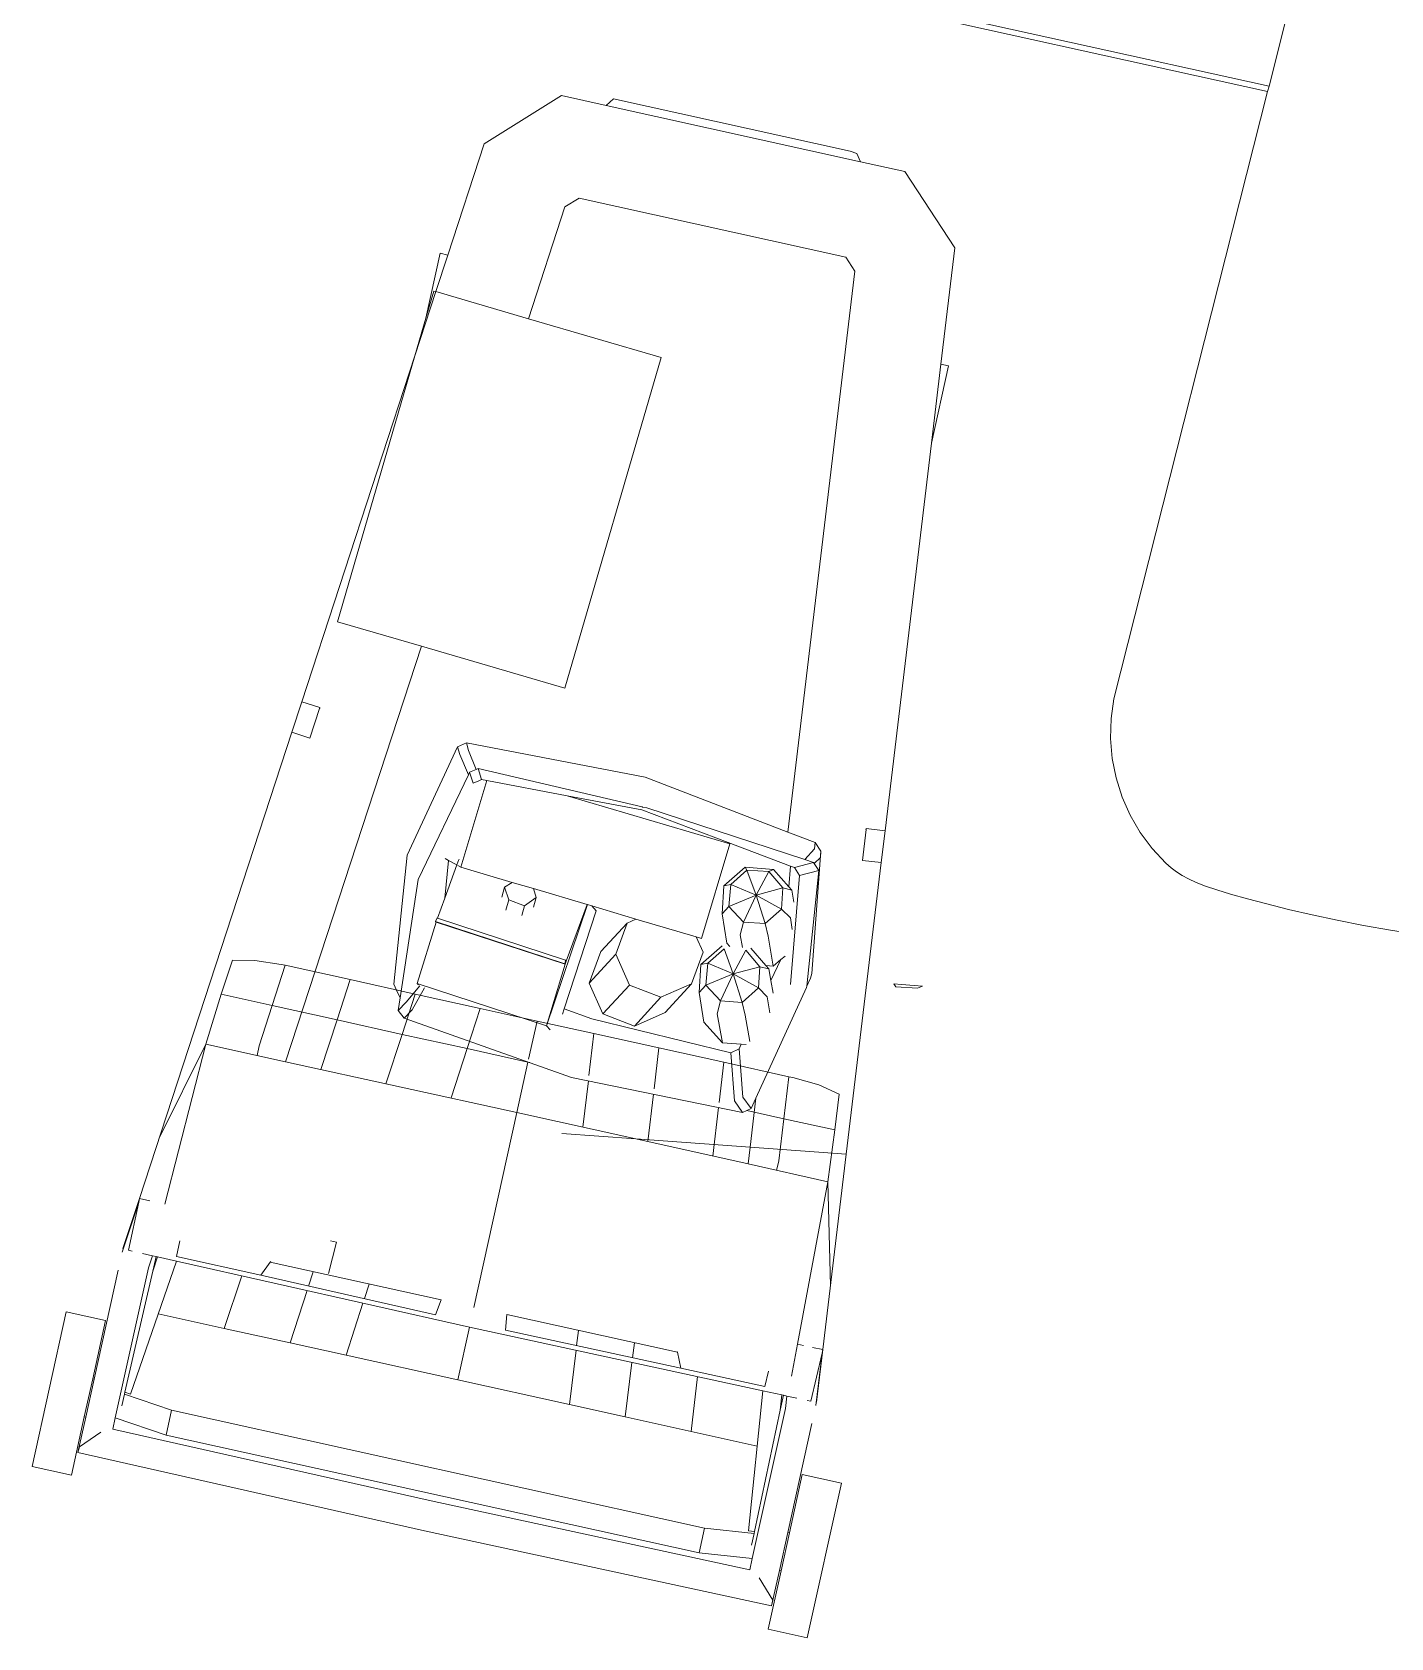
# Model space of a CAD drawing. Header units: metres. Extents: x 750 to 3116, y -341 to 1465.
# Drawn here: x 1561.808 to 1562.678, y 768.775 to 769.802 of the extents above; entities that cross this region are included whole.
import ezdxf

# ---------------------------------------------------------------- set-up
doc = ezdxf.new("R2010")
doc.units = ezdxf.units.M
doc.layers.add('Furniture', color=44, linetype='Continuous', lineweight=5)

# ---------------------------------------------------------------- blocks, each defined once
blk = doc.blocks.new('Shop counter')
at = {"layer": 'Furniture'}
for p, q in [((11493452.1493, 4446047.9923), (11493452.1365, 4446047.97)), ((11493452.2371, 4446047.9417), (11493452.1493, 4446047.9923)), ((11493452.0346, 4446047.7651), (11493452.149, 4446047.9616)), ((11493452.1365, 4446047.97), (11493452.1696, 4446047.951)), ((11493452.149, 4446047.9616), (11493452.1523, 4446047.9597)), ((11493452.149, 4446047.9616), (11493452.1691, 4446047.9501)), ((11493452.1523, 4446047.9597), (11493452.157, 4446047.9437)), ((11493452.1696, 4446047.951), (11493452.1691, 4446047.9501)), ((11493452.1696, 4446047.951), (11493452.1912, 4446047.9385)), ((11493452.1907, 4446047.9377), (11493452.1691, 4446047.9501)), ((11493452.2371, 4446047.9417), (11493452.2243, 4446047.9194)), ((11493452.0516, 4446047.7553), (11493452.1566, 4446047.9358)), ((11493452.163, 4446047.9321), (11493452.1428, 4446047.9044)), ((11493452.1566, 4446047.9358), (11493452.163, 4446047.9321)), ((11493452.163, 4446047.9321), (11493452.2482, 4446047.883)), ((11493452.1912, 4446047.9385), (11493452.1907, 4446047.9377)), ((11493452.2526, 4446047.902), (11493452.1907, 4446047.9377)), ((11493452.2243, 4446047.9194), (11493452.1912, 4446047.9385)), ((11493452.1757, 4446047.922), (11493452.1568, 4446047.8963)), ((11493452.1757, 4446047.922), (11493452.1691, 4446047.9259)), ((11493452.1744, 4446047.9183), (11493452.1767, 4446047.9214)), ((11493452.1767, 4446047.9214), (11493452.1757, 4446047.922)), ((11493452.2453, 4446047.8812), (11493452.1767, 4446047.9214)), ((11493452.2469, 4446047.8647), (11493452.1744, 4446047.9183)), ((11493451.9683, 4446047.6017), (11493452.1428, 4446047.9044)), ((11493452.1568, 4446047.8963), (11493452.1428, 4446047.9044)), ((11493451.9824, 4446047.5935), (11493452.1568, 4446047.8963)), ((11493452.2627, 4446047.8918), (11493452.2615, 4446047.8898)), ((11493452.2627, 4446047.896), (11493452.2902, 4446047.8764)), ((11493452.2627, 4446047.8918), (11493452.2902, 4446047.8764)), ((11493452.2923, 4446047.8752), (11493452.2648, 4446047.8949)), ((11493452.2183, 4446047.8859), (11493452.1967, 4446047.8484)), ((11493452.2531, 4446047.8754), (11493452.2453, 4446047.8812)), ((11493452.2537, 4446047.8763), (11493452.2453, 4446047.8812)), ((11493452.2482, 4446047.883), (11493452.2548, 4446047.8783)), ((11493452.2581, 4446047.8839), (11493452.2548, 4446047.8783)), ((11493452.2531, 4446047.8754), (11493452.2469, 4446047.8647)), ((11493452.2537, 4446047.8763), (11493452.2531, 4446047.8754)), ((11493452.2548, 4446047.8783), (11493452.2537, 4446047.8763)), ((11493452.2839, 4446047.8608), (11493452.2662, 4446047.8718)), ((11493452.2923, 4446047.8752), (11493452.2889, 4446047.8694)), ((11493452.2902, 4446047.8764), (11493452.2923, 4446047.8752)), ((11493452.3947, 4446047.8019), (11493452.2923, 4446047.8752)), ((11493452.2469, 4446047.8647), (11493452.1503, 4446047.6984)), ((11493452.2498, 4446047.8637), (11493452.2221, 4446047.816)), ((11493452.2586, 4446047.8587), (11493452.2498, 4446047.8637)), ((11493452.2859, 4446047.8643), (11493452.2839, 4446047.8608)), ((11493452.3737, 4446047.805), (11493452.2839, 4446047.8608)), ((11493452.1967, 4446047.8484), (11493452.1751, 4446047.8109)), ((11493452.2254, 4446047.8276), (11493452.1967, 4446047.8484)), ((11493452.3737, 4446047.805), (11493452.3257, 4446047.8513)), ((11493452.6702, 4446047.8272), (11493452.6712, 4446047.8145)), ((11493452.1751, 4446047.8109), (11493452.1568, 4446047.7792)), ((11493452.2221, 4446047.816), (11493452.1644, 4446047.7167)), ((11493452.2282, 4446047.8076), (11493452.1723, 4446047.7106)), ((11493452.2038, 4446047.7905), (11493452.1751, 4446047.8109)), ((11493452.2221, 4446047.816), (11493452.2282, 4446047.8076)), ((11493452.2282, 4446047.8076), (11493452.2285, 4446047.8071)), ((11493452.6712, 4446047.8145), (11493452.6737, 4446047.8019)), ((11493452.3737, 4446047.805), (11493452.3477, 4446047.7597)), ((11493452.3947, 4446047.8019), (11493452.3565, 4446047.7534)), ((11493452.4012, 4446047.786), (11493452.3737, 4446047.805)), ((11493452.5476, 4446047.6925), (11493452.3947, 4446047.8019)), ((11493452.6737, 4446047.8019), (11493452.6775, 4446047.7898)), ((11493452.2141, 4446047.7832), (11493452.2062, 4446047.7888)), ((11493452.6775, 4446047.7898), (11493452.6826, 4446047.7781)), ((11493452.1568, 4446047.7792), (11493452.1203, 4446047.7157)), ((11493452.1568, 4446047.7792), (11493452.1854, 4446047.7588)), ((11493452.3845, 4446047.7571), (11493452.4012, 4446047.786)), ((11493452.4199, 4446047.7726), (11493452.4012, 4446047.786)), ((11493452.6826, 4446047.7781), (11493452.689, 4446047.767)), ((11493452.3624, 4446047.7729), (11493452.3569, 4446047.7759)), ((11493452.3624, 4446047.7729), (11493452.3845, 4446047.7571)), ((11493452.4199, 4446047.7726), (11493452.4155, 4446047.759)), ((11493452.689, 4446047.767), (11493452.6965, 4446047.7567)), ((11493452.0346, 4446047.7651), (11493451.9219, 4446047.5675)), ((11493452.1878, 4446047.7571), (11493452.1958, 4446047.7514)), ((11493452.3477, 4446047.7597), (11493452.311, 4446047.6958)), ((11493452.3477, 4446047.7597), (11493452.3565, 4446047.7534)), ((11493452.3724, 4446047.7361), (11493452.3845, 4446047.7571)), ((11493452.3845, 4446047.7571), (11493452.4065, 4446047.7413)), ((11493452.4155, 4446047.759), (11493452.4079, 4446047.7436)), ((11493452.4952, 4446047.753), (11493452.5039, 4446047.7639)), ((11493452.4987, 4446047.7547), (11493452.5037, 4446047.7611)), ((11493452.5037, 4446047.7611), (11493452.507, 4446047.7653)), ((11493452.5039, 4446047.7639), (11493452.507, 4446047.7653)), ((11493452.6965, 4446047.7567), (11493452.7052, 4446047.7473)), ((11493452.0516, 4446047.7553), (11493451.9481, 4446047.5739)), ((11493452.3565, 4446047.7534), (11493452.311, 4446047.6958)), ((11493452.3565, 4446047.7534), (11493452.3821, 4446047.735)), ((11493452.4957, 4446047.7509), (11493452.4952, 4446047.753)), ((11493452.4957, 4446047.7509), (11493452.4987, 4446047.7547)), ((11493452.7052, 4446047.7473), (11493452.7149, 4446047.739)), ((11493452.3361, 4446047.7396), (11493452.3615, 4446047.7214)), ((11493452.3696, 4446047.7349), (11493452.3753, 4446047.7372)), ((11493452.3753, 4446047.7372), (11493452.3771, 4446047.7284)), ((11493452.3821, 4446047.735), (11493452.3753, 4446047.7372)), ((11493452.4065, 4446047.7413), (11493452.3853, 4446047.7044)), ((11493452.4079, 4446047.7436), (11493452.4065, 4446047.7413)), ((11493452.7149, 4446047.739), (11493452.7254, 4446047.7317)), ((11493452.3124, 4446047.6389), (11493452.3696, 4446047.7349)), ((11493452.3696, 4446047.7349), (11493452.3717, 4446047.7261)), ((11493452.3717, 4446047.7261), (11493452.3928, 4446047.7035)), ((11493452.3771, 4446047.7284), (11493452.3981, 4446047.7058)), ((11493452.4564, 4446047.7111), (11493452.3821, 4446047.735)), ((11493452.7254, 4446047.7317), (11493453.0788, 4446047.5423)), ((11493452.0837, 4446047.6523), (11493452.1203, 4446047.7157)), ((11493452.1203, 4446047.7157), (11493452.1503, 4446047.6984)), ((11493452.1203, 4446047.7157), (11493452.1503, 4446047.6984)), ((11493452.1723, 4446047.7106), (11493452.1644, 4446047.7167)), ((11493452.3642, 4446047.7195), (11493452.3853, 4446047.7044)), ((11493452.1724, 4446047.7106), (11493452.1723, 4446047.7106)), ((11493452.3853, 4446047.7044), (11493452.364, 4446047.6675)), ((11493452.3928, 4446047.7035), (11493452.3981, 4446047.7058)), ((11493452.4013, 4446047.7048), (11493452.3938, 4446047.6954)), ((11493452.3981, 4446047.7058), (11493452.4013, 4446047.7048)), ((11493452.4032, 4446047.7072), (11493452.4013, 4446047.7048)), ((11493452.4062, 4446047.7077), (11493452.4168, 4446047.6941)), ((11493452.4284, 4446047.7047), (11493452.435, 4446047.6966)), ((11493452.4571, 4446047.7106), (11493452.4564, 4446047.7111)), ((11493452.4623, 4446047.709), (11493452.4571, 4446047.7106)), ((11493452.5169, 4446047.6665), (11493452.4571, 4446047.7106)), ((11493452.4652, 4446047.7075), (11493452.4623, 4446047.709)), ((11493452.527, 4446047.6591), (11493452.4652, 4446047.7075)), ((11493452.0549, 4446047.5314), (11493452.1503, 4446047.6984)), ((11493452.2722, 4446047.6282), (11493452.311, 4446047.6958)), ((11493452.2816, 4446047.6586), (11493452.311, 4446047.6958)), ((11493452.3149, 4446047.7026), (11493452.3397, 4446047.6849)), ((11493452.3488, 4446047.6233), (11493452.3928, 4446047.7035)), ((11493452.4053, 4446047.6802), (11493452.3938, 4446047.6954)), ((11493452.3938, 4446047.6954), (11493452.3956, 4446047.6775)), ((11493452.4168, 4446047.6941), (11493452.4215, 4446047.6872)), ((11493452.435, 4446047.6966), (11493452.4354, 4446047.6886)), ((11493452.4393, 4446047.6978), (11493452.4442, 4446047.6914)), ((11493452.4509, 4446047.7023), (11493452.5062, 4446047.6596)), ((11493452.2722, 4446047.6282), (11493452.1615, 4446047.692)), ((11493452.4215, 4446047.6872), (11493452.4128, 4446047.6763)), ((11493452.4354, 4446047.6886), (11493452.4215, 4446047.6872)), ((11493452.4215, 4446047.6872), (11493452.431, 4446047.6706)), ((11493452.4354, 4446047.6886), (11493452.431, 4446047.6706)), ((11493452.446, 4446047.6802), (11493452.4354, 4446047.6886)), ((11493452.4442, 4446047.6914), (11493452.4584, 4446047.687)), ((11493452.4442, 4446047.6914), (11493452.4488, 4446047.6852)), ((11493452.446, 4446047.6802), (11493452.4488, 4446047.6852)), ((11493452.4491, 4446047.6825), (11493452.4488, 4446047.6852)), ((11493452.4521, 4446047.6862), (11493452.4491, 4446047.6825)), ((11493452.4584, 4446047.687), (11493452.4521, 4446047.6862)), ((11493452.4521, 4446047.6862), (11493452.464, 4446047.6709)), ((11493452.4619, 4446047.6874), (11493452.4584, 4446047.687)), ((11493452.5476, 4446047.6925), (11493452.5405, 4446047.6827)), ((11493452.5476, 4446047.6925), (11493452.5643, 4446047.6806)), ((11493452.0846, 4446047.5774), (11493452.1415, 4446047.6771)), ((11493452.1508, 4446047.6733), (11493452.1415, 4446047.6771)), ((11493452.3425, 4446047.6829), (11493452.364, 4446047.6675)), ((11493452.3956, 4446047.6775), (11493452.4076, 4446047.6626)), ((11493452.4053, 4446047.6802), (11493452.4128, 4446047.6763)), ((11493452.414, 4446047.6625), (11493452.4128, 4446047.6763)), ((11493452.4128, 4446047.6763), (11493452.431, 4446047.6706)), ((11493452.446, 4446047.6802), (11493452.431, 4446047.6706)), ((11493452.4477, 4446047.6663), (11493452.446, 4446047.6802)), ((11493452.4508, 4446047.6678), (11493452.4491, 4446047.6825)), ((11493452.4775, 4446047.6792), (11493452.4822, 4446047.6735)), ((11493452.4822, 4446047.6735), (11493452.4825, 4446047.6655)), ((11493452.5405, 4446047.6827), (11493452.5567, 4446047.6711)), ((11493452.5643, 4446047.6806), (11493452.5572, 4446047.6707)), ((11493452.7675, 4446047.5351), (11493452.5643, 4446047.6806)), ((11493452.0949, 4446047.5763), (11493452.1508, 4446047.6733)), ((11493452.1509, 4446047.6732), (11493452.1508, 4446047.6733)), ((11493452.2937, 4446047.6657), (11493452.318, 4446047.6483)), ((11493452.364, 4446047.6675), (11493452.3427, 4446047.6306)), ((11493452.414, 4446047.6625), (11493452.431, 4446047.6706)), ((11493452.4251, 4446047.654), (11493452.431, 4446047.6706)), ((11493452.431, 4446047.6706), (11493452.4477, 4446047.6663)), ((11493452.439, 4446047.6554), (11493452.431, 4446047.6706)), ((11493452.4525, 4446047.657), (11493452.4475, 4446047.6636)), ((11493452.4686, 4446047.664), (11493452.4599, 4446047.6532)), ((11493452.464, 4446047.6709), (11493452.4686, 4446047.664)), ((11493452.4825, 4446047.6655), (11493452.4686, 4446047.664)), ((11493452.4686, 4446047.664), (11493452.4781, 4446047.6475)), ((11493452.4825, 4446047.6655), (11493452.4781, 4446047.6475)), ((11493452.4932, 4446047.657), (11493452.4825, 4446047.6655)), ((11493452.4912, 4446047.6684), (11493452.496, 4446047.6621)), ((11493452.5062, 4446047.6596), (11493452.5169, 4446047.6665)), ((11493452.5169, 4446047.6665), (11493452.5183, 4446047.6612)), ((11493452.5572, 4446047.6707), (11493452.5566, 4446047.6709)), ((11493452.5567, 4446047.6711), (11493452.5572, 4446047.6707)), ((11493452.3835, 4446047.6551), (11493452.3637, 4446047.6466)), ((11493452.4084, 4446047.6552), (11493452.3835, 4446047.6551)), ((11493452.3888, 4446047.6464), (11493452.4084, 4446047.6552)), ((11493452.4076, 4446047.6626), (11493452.414, 4446047.6625)), ((11493452.4076, 4446047.6626), (11493452.4215, 4446047.6513)), ((11493452.4084, 4446047.6552), (11493452.4284, 4446047.6471)), ((11493452.4251, 4446047.654), (11493452.414, 4446047.6625)), ((11493452.4251, 4446047.654), (11493452.4215, 4446047.6513)), ((11493452.4395, 4446047.6533), (11493452.4215, 4446047.6513)), ((11493452.4251, 4446047.654), (11493452.439, 4446047.6554)), ((11493452.4425, 4446047.6572), (11493452.4428, 4446047.6543)), ((11493452.4428, 4446047.6543), (11493452.4547, 4446047.6394)), ((11493452.4525, 4446047.657), (11493452.4599, 4446047.6532)), ((11493452.4599, 4446047.6532), (11493452.4781, 4446047.6475)), ((11493452.4611, 4446047.6394), (11493452.4599, 4446047.6532)), ((11493452.516, 4446047.655), (11493452.4721, 4446047.5581)), ((11493452.4932, 4446047.657), (11493452.4781, 4446047.6475)), ((11493452.4932, 4446047.657), (11493452.496, 4446047.6621)), ((11493452.4948, 4446047.6432), (11493452.4932, 4446047.657)), ((11493452.4963, 4446047.6594), (11493452.496, 4446047.6621)), ((11493452.4963, 4446047.6594), (11493452.5068, 4446047.6512)), ((11493452.4979, 4446047.6446), (11493452.4963, 4446047.6594)), ((11493452.5062, 4446047.6596), (11493452.5078, 4446047.6537)), ((11493452.5078, 4446047.6537), (11493452.5068, 4446047.6512)), ((11493452.5078, 4446047.6537), (11493452.5185, 4446047.6605)), ((11493452.5185, 4446047.6605), (11493452.516, 4446047.655)), ((11493452.5252, 4446047.6551), (11493452.516, 4446047.655)), ((11493452.5237, 4446047.6616), (11493452.5183, 4446047.6612)), ((11493452.5183, 4446047.6612), (11493452.5185, 4446047.6605)), ((11493452.527, 4446047.6591), (11493452.5237, 4446047.6616)), ((11493452.5285, 4446047.6526), (11493452.5252, 4446047.6551)), ((11493452.5285, 4446047.6526), (11493452.527, 4446047.6591)), ((11493452.0654, 4446047.6205), (11493452.0837, 4446047.6523)), ((11493452.0837, 4446047.6523), (11493452.1156, 4446047.6378)), ((11493452.3208, 4446047.6462), (11493452.3427, 4446047.6306)), ((11493452.3637, 4446047.6466), (11493452.3559, 4446047.6263)), ((11493452.3888, 4446047.6464), (11493452.3637, 4446047.6466)), ((11493452.381, 4446047.6265), (11493452.3888, 4446047.6464)), ((11493452.4284, 4446047.6471), (11493452.4326, 4446047.6372)), ((11493452.4611, 4446047.6394), (11493452.4781, 4446047.6475)), ((11493452.4722, 4446047.6309), (11493452.4781, 4446047.6475)), ((11493452.4861, 4446047.6323), (11493452.4781, 4446047.6475)), ((11493452.4781, 4446047.6475), (11493452.4948, 4446047.6432)), ((11493452.4861, 4446047.6323), (11493452.4948, 4446047.6432)), ((11493452.4867, 4446047.6302), (11493452.4979, 4446047.6446)), ((11493452.5068, 4446047.6512), (11493452.491, 4446047.6116)), ((11493452.4948, 4446047.6432), (11493452.4979, 4446047.6446)), ((11493452.5285, 4446047.6526), (11493452.5217, 4446047.6352)), ((11493452.1184, 4446047.6365), (11493452.1273, 4446047.6325)), ((11493452.2681, 4446047.5342), (11493452.3124, 4446047.6389)), ((11493452.4326, 4446047.6372), (11493452.415, 4446047.601)), ((11493452.4342, 4446047.6404), (11493452.4326, 4446047.6372)), ((11493452.491, 4446047.6129), (11493452.4342, 4446047.6404)), ((11493452.4547, 4446047.6394), (11493452.4687, 4446047.6281)), ((11493452.4547, 4446047.6394), (11493452.4611, 4446047.6394)), ((11493452.4722, 4446047.6309), (11493452.4611, 4446047.6394)), ((11493452.4722, 4446047.6309), (11493452.4861, 4446047.6323)), ((11493452.5217, 4446047.6352), (11493452.4859, 4446047.5441)), ((11493452.4867, 4446047.6302), (11493452.4861, 4446047.6323)), ((11493452.5217, 4446047.6352), (11493452.8157, 4446047.4247)), ((11493452.1963, 4446047.497), (11493452.2722, 4446047.6282)), ((11493452.2722, 4446047.6282), (11493452.3007, 4446047.6117)), ((11493452.2722, 4446047.6282), (11493452.3007, 4446047.6117)), ((11493452.3427, 4446047.6306), (11493452.3241, 4446047.5983)), ((11493452.3416, 4446047.6057), (11493452.3488, 4446047.6233)), ((11493452.3559, 4446047.6263), (11493452.381, 4446047.6265)), ((11493452.3559, 4446047.6263), (11493452.3644, 4446047.6065)), ((11493452.3897, 4446047.6065), (11493452.381, 4446047.6265)), ((11493452.4722, 4446047.6309), (11493452.4687, 4446047.6281)), ((11493452.4867, 4446047.6302), (11493452.4687, 4446047.6281)), ((11493452.0438, 4446047.5831), (11493452.0654, 4446047.6205)), ((11493452.0975, 4446047.606), (11493452.0654, 4446047.6205)), ((11493452.3007, 4446047.6117), (11493452.2808, 4446047.5771)), ((11493452.3007, 4446047.6117), (11493452.3013, 4446047.6127)), ((11493452.3007, 4446047.6117), (11493452.3009, 4446047.6117)), ((11493452.3007, 4446047.6117), (11493452.3009, 4446047.6117)), ((11493452.4435, 4446047.5152), (11493452.491, 4446047.6129)), ((11493452.491, 4446047.6116), (11493452.491, 4446047.6129)), ((11493451.9545, 4446047.5702), (11493451.9683, 4446047.6017)), ((11493451.9824, 4446047.5935), (11493451.9683, 4446047.6017)), ((11493452.109, 4446047.6007), (11493452.1002, 4446047.6047)), ((11493452.133, 4446047.5989), (11493452.1146, 4446047.6087)), ((11493452.29, 4446047.5253), (11493452.3259, 4446047.6048)), ((11493452.3024, 4446047.6108), (11493452.3241, 4446047.5983)), ((11493452.3024, 4446047.6108), (11493452.3241, 4446047.5983)), ((11493452.3259, 4446047.6048), (11493452.3257, 4446047.6083)), ((11493452.3259, 4446047.6048), (11493452.3632, 4446047.587)), ((11493452.3259, 4446047.6048), (11493452.4008, 4446047.5718)), ((11493452.3383, 4446047.6072), (11493452.3416, 4446047.6057)), ((11493452.3416, 4446047.6057), (11493452.4017, 4446047.5787)), ((11493452.3644, 4446047.6065), (11493452.3897, 4446047.6065)), ((11493452.3644, 4446047.6065), (11493452.3844, 4446047.5984)), ((11493452.4092, 4446047.5985), (11493452.3897, 4446047.6065)), ((11493452.491, 4446047.6116), (11493452.4691, 4446047.5565)), ((11493451.9696, 4446047.5643), (11493451.9824, 4446047.5935)), ((11493452.131, 4446047.5955), (11493452.133, 4446047.5989)), ((11493452.3055, 4446047.566), (11493452.3241, 4446047.5983)), ((11493452.3844, 4446047.5984), (11493452.4092, 4446047.5985)), ((11493452.415, 4446047.601), (11493452.4021, 4446047.5744)), ((11493452.415, 4446047.601), (11493452.4092, 4446047.5985)), ((11493452.0222, 4446047.5456), (11493452.0438, 4446047.5831)), ((11493452.0762, 4446047.5687), (11493452.0438, 4446047.5831)), ((11493452.2506, 4446047.5908), (11493452.2808, 4446047.5771)), ((11493452.3272, 4446047.5079), (11493452.3632, 4446047.587)), ((11493452.3632, 4446047.5867), (11493452.3273, 4446047.5073)), ((11493452.3297, 4446047.5068), (11493452.3651, 4446047.5855)), ((11493452.3632, 4446047.587), (11493452.365, 4446047.5862)), ((11493452.3632, 4446047.5867), (11493452.3632, 4446047.587)), ((11493452.3647, 4446047.5857), (11493452.3632, 4446047.5867)), ((11493452.3647, 4446047.5857), (11493452.3648, 4446047.5858)), ((11493452.3648, 4446047.5857), (11493452.3647, 4446047.5857)), ((11493452.3648, 4446047.5857), (11493452.3648, 4446047.5857)), ((11493452.3651, 4446047.5855), (11493452.3648, 4446047.5857)), ((11493452.365, 4446047.5862), (11493452.3651, 4446047.5855)), ((11493452.365, 4446047.5862), (11493452.4008, 4446047.5717)), ((11493451.8956, 4446047.5519), (11493451.9084, 4446047.5742)), ((11493451.9415, 4446047.5551), (11493451.9084, 4446047.5742)), ((11493451.9481, 4446047.5739), (11493451.9545, 4446047.5702)), ((11493452.0572, 4446047.5295), (11493452.0846, 4446047.5774)), ((11493452.0846, 4446047.5774), (11493452.0949, 4446047.5763)), ((11493452.0949, 4446047.5763), (11493452.0955, 4446047.5762)), ((11493452.2808, 4446047.5771), (11493452.2595, 4446047.5402)), ((11493452.2808, 4446047.5771), (11493452.3055, 4446047.566)), ((11493452.4008, 4446047.5717), (11493452.3851, 4446047.5394)), ((11493452.4021, 4446047.5744), (11493452.4008, 4446047.5718)), ((11493452.4008, 4446047.5718), (11493452.4008, 4446047.5717)), ((11493452.4017, 4446047.5787), (11493452.4021, 4446047.5744)), ((11493451.9219, 4446047.5675), (11493451.9253, 4446047.5657)), ((11493451.9219, 4446047.5675), (11493451.942, 4446047.556)), ((11493451.9253, 4446047.5657), (11493451.9415, 4446047.5696)), ((11493451.9545, 4446047.5702), (11493452.0397, 4446047.5212)), ((11493451.9696, 4446047.5643), (11493451.963, 4446047.5681)), ((11493451.9706, 4446047.5637), (11493451.9696, 4446047.5643)), ((11493451.9722, 4446047.5673), (11493451.9706, 4446047.5637)), ((11493452.0399, 4446047.5246), (11493451.9706, 4446047.5637)), ((11493451.9722, 4446047.5673), (11493452.0549, 4446047.5314)), ((11493452.2842, 4446047.5291), (11493452.3055, 4446047.566)), ((11493451.9833, 4446047.5013), (11493451.8956, 4446047.5519)), ((11493451.9415, 4446047.5551), (11493451.942, 4446047.556)), ((11493451.9415, 4446047.5551), (11493451.9631, 4446047.5427)), ((11493451.9636, 4446047.5435), (11493451.942, 4446047.556)), ((11493452.2292, 4446047.5539), (11493452.2595, 4446047.5402)), ((11493452.4706, 4446047.5555), (11493452.4179, 4446047.4614)), ((11493452.4691, 4446047.5565), (11493452.4435, 4446047.5152)), ((11493452.4707, 4446047.5556), (11493452.4706, 4446047.5555)), ((11493452.4707, 4446047.5557), (11493452.4721, 4446047.5581)), ((11493452.4707, 4446047.5556), (11493452.4707, 4446047.5557)), ((11493451.9631, 4446047.5427), (11493451.9636, 4446047.5435)), ((11493451.9631, 4446047.5427), (11493451.9962, 4446047.5236)), ((11493452.0255, 4446047.5079), (11493451.9636, 4446047.5435)), ((11493452.2595, 4446047.5402), (11493452.2383, 4446047.5033)), ((11493452.2595, 4446047.5402), (11493452.2842, 4446047.5291)), ((11493452.3674, 4446047.5456), (11493452.3732, 4446047.5426)), ((11493452.3692, 4446047.5327), (11493452.3732, 4446047.5426)), ((11493452.3732, 4446047.5426), (11493452.3821, 4446047.5445)), ((11493452.3821, 4446047.5445), (11493452.3763, 4446047.5475)), ((11493452.3821, 4446047.5445), (11493452.3851, 4446047.5394)), ((11493452.4859, 4446047.5441), (11493452.4251, 4446047.4449)), ((11493453.0788, 4446047.5423), (11493452.7219, 4446046.923)), ((11493452.725, 4446046.9213), (11493453.0819, 4446047.5407)), ((11493453.0788, 4446047.5423), (11493453.0819, 4446047.5407)), ((11493453.0819, 4446047.5407), (11493453.1222, 4446047.5191)), ((11493452.0488, 4446047.5207), (11493452.0549, 4446047.5314)), ((11493452.0659, 4446047.5243), (11493452.0572, 4446047.5295)), ((11493452.2681, 4446047.5342), (11493452.2755, 4446047.5344)), ((11493452.2692, 4446047.5281), (11493452.2681, 4446047.5342)), ((11493452.2911, 4446047.5307), (11493452.2755, 4446047.5344)), ((11493452.363, 4446047.5357), (11493452.3692, 4446047.5327)), ((11493452.3732, 4446047.5251), (11493452.3692, 4446047.5327)), ((11493452.3851, 4446047.5394), (11493452.3789, 4446047.5267)), ((11493452.8089, 4446047.5055), (11493452.7675, 4446047.5351)), ((11493452.8114, 4446047.5098), (11493452.7675, 4446047.5351)), ((11493451.9833, 4446047.5013), (11493451.9962, 4446047.5236)), ((11493452.0397, 4446047.5212), (11493452.0471, 4446047.5178)), ((11493452.0399, 4446047.5246), (11493452.0488, 4446047.5207)), ((11493452.0483, 4446047.5198), (11493452.0399, 4446047.5246)), ((11493452.0471, 4446047.5178), (11493452.0483, 4446047.5198)), ((11493452.0483, 4446047.5198), (11493452.0488, 4446047.5207)), ((11493452.263, 4446047.4921), (11493452.2842, 4446047.5291)), ((11493452.2765, 4446047.5283), (11493452.2692, 4446047.5281)), ((11493452.2759, 4446047.5236), (11493452.2692, 4446047.5281)), ((11493452.2759, 4446047.5236), (11493452.278, 4446047.5184)), ((11493452.3396, 4446047.4809), (11493452.2759, 4446047.5236)), ((11493452.2901, 4446047.5276), (11493452.2765, 4446047.5283)), ((11493452.29, 4446047.5266), (11493452.29, 4446047.5253)), ((11493452.3272, 4446047.5079), (11493452.29, 4446047.5253)), ((11493452.3789, 4446047.5267), (11493452.3639, 4446047.4957)), ((11493452.3674, 4446047.5281), (11493452.3732, 4446047.5251)), ((11493452.3789, 4446047.5267), (11493452.3732, 4446047.5251)), ((11493452.0439, 4446047.5121), (11493452.0471, 4446047.5178)), ((11493452.2079, 4446047.517), (11493452.2383, 4446047.5033)), ((11493452.278, 4446047.5184), (11493452.2796, 4446047.5147)), ((11493452.3463, 4446047.4652), (11493452.2796, 4446047.5147)), ((11493452.4435, 4446047.5152), (11493452.416, 4446047.4707)), ((11493452.8114, 4446047.5098), (11493452.8089, 4446047.5055)), ((11493452.0357, 4446047.502), (11493452.0665, 4446047.4882)), ((11493452.0686, 4446047.4869), (11493452.0377, 4446047.5008)), ((11493452.0394, 4446047.5042), (11493452.0405, 4446047.5062)), ((11493452.0394, 4446047.5042), (11493452.0665, 4446047.4882)), ((11493452.1701, 4446047.4517), (11493452.0768, 4446047.5014)), ((11493452.2383, 4446047.5033), (11493452.217, 4446047.4664)), ((11493452.2383, 4446047.5033), (11493452.263, 4446047.4921)), ((11493452.3273, 4446047.5073), (11493452.3272, 4446047.5079)), ((11493452.3273, 4446047.5073), (11493452.3296, 4446047.5065)), ((11493452.3296, 4446047.5065), (11493452.3297, 4446047.5068)), ((11493452.3422, 4446047.5016), (11493452.3297, 4446047.5068)), ((11493452.3618, 4446047.4871), (11493452.3422, 4446047.5016)), ((11493452.3632, 4446047.493), (11493452.3422, 4446047.5016)), ((11493452.8089, 4446047.5055), (11493452.8699, 4446047.4619)), ((11493452.0686, 4446047.4869), (11493452.0719, 4446047.4928)), ((11493452.1701, 4446047.4517), (11493452.1963, 4446047.497)), ((11493452.1963, 4446047.497), (11493452.4512, 4446047.3818)), ((11493452.2417, 4446047.4552), (11493452.263, 4446047.4921)), ((11493452.3618, 4446047.4871), (11493452.3632, 4446047.493)), ((11493452.3666, 4446047.4916), (11493452.3632, 4446047.493)), ((11493452.3634, 4446047.4936), (11493452.3639, 4446047.4957)), ((11493452.3639, 4446047.4957), (11493452.416, 4446047.4707)), ((11493452.3666, 4446047.4916), (11493452.3666, 4446047.4918)), ((11493452.0665, 4446047.4882), (11493452.0686, 4446047.4869)), ((11493452.3547, 4446047.3577), (11493452.0686, 4446047.4869)), ((11493452.1923, 4446047.4776), (11493452.1869, 4446047.4808)), ((11493452.4108, 4446047.4595), (11493452.3396, 4446047.4809)), ((11493452.3612, 4446047.4847), (11493452.3618, 4446047.4871)), ((11493452.1701, 4446047.4517), (11493452.106, 4446047.47)), ((11493452.1923, 4446047.4776), (11493452.217, 4446047.4664)), ((11493452.416, 4446047.4707), (11493452.4141, 4446047.4677)), ((11493452.217, 4446047.4664), (11493452.2003, 4446047.4374)), ((11493452.217, 4446047.4664), (11493452.2417, 4446047.4552)), ((11493452.4193, 4446047.4424), (11493452.3463, 4446047.4652)), ((11493452.4088, 4446047.4654), (11493452.4124, 4446047.467)), ((11493452.4088, 4446047.4654), (11493452.4125, 4446047.459)), ((11493452.4108, 4446047.4595), (11493452.4166, 4446047.4467)), ((11493452.4125, 4446047.459), (11493452.4108, 4446047.4595)), ((11493452.4124, 4446047.467), (11493452.4141, 4446047.4677)), ((11493452.4166, 4446047.4608), (11493452.4125, 4446047.459)), ((11493452.4141, 4446047.4677), (11493452.4179, 4446047.4614)), ((11493452.4179, 4446047.4614), (11493452.4166, 4446047.4608)), ((11493452.4224, 4446047.4491), (11493452.4166, 4446047.4608)), ((11493452.4934, 4446047.4676), (11493452.4512, 4446047.3818)), ((11493452.6913, 4446047.3705), (11493452.4934, 4446047.4676)), ((11493452.8844, 4446047.4054), (11493452.8699, 4446047.4619)), ((11493452.2003, 4446047.4374), (11493452.1701, 4446047.4517)), ((11493452.2309, 4446047.4387), (11493452.2404, 4446047.4529)), ((11493452.2404, 4446047.4529), (11493452.2417, 4446047.4552)), ((11493452.4251, 4446047.4449), (11493452.4224, 4446047.4491)), ((11493452.2213, 4446047.428), (11493452.2003, 4446047.4374)), ((11493452.2213, 4446047.428), (11493452.2309, 4446047.4387)), ((11493452.4166, 4446047.4467), (11493452.4193, 4446047.4424)), ((11493452.4193, 4446047.4424), (11493452.4251, 4446047.4449)), ((11493452.8157, 4446047.4247), (11493452.8184, 4446047.4143)), ((11493452.7311, 4446047.2629), (11493452.8184, 4446047.4143)), ((11493452.8698, 4446047.3801), (11493452.8844, 4446047.4054)), ((11493452.4512, 4446047.3818), (11493452.4265, 4446047.3315)), ((11493452.8698, 4446047.3801), (11493452.7866, 4446047.2356)), ((11493452.8721, 4446047.3749), (11493452.8698, 4446047.3801)), ((11493452.3547, 4446047.3577), (11493452.3596, 4446047.3688)), ((11493452.3596, 4446047.3688), (11493452.3778, 4446047.3606)), ((11493452.6522, 4446047.291), (11493452.6913, 4446047.3705)), ((11493452.7928, 4446047.2363), (11493452.8702, 4446047.3707)), ((11493452.8721, 4446047.3749), (11493452.8702, 4446047.3707)), ((11493452.3547, 4446047.3577), (11493452.3734, 4446047.3492)), ((11493452.3734, 4446047.3492), (11493452.3784, 4446047.3603)), ((11493452.3778, 4446047.3606), (11493452.3784, 4446047.3603)), ((11493452.3784, 4446047.3603), (11493452.3779, 4446047.3607)), ((11493452.5857, 4446047.2533), (11493452.3734, 4446047.3492)), ((11493452.4265, 4446047.3315), (11493452.5857, 4446047.2533)), ((11493452.625, 4446047.2355), (11493452.6522, 4446047.291)), ((11493452.6522, 4446047.291), (11493452.7208, 4446047.26)), ((11493452.7208, 4446047.26), (11493452.7311, 4446047.2629)), ((11493452.5857, 4446047.2533), (11493452.6082, 4446047.2422)), ((11493452.5857, 4446047.2533), (11493452.625, 4446047.2355)), ((11493452.6082, 4446047.2422), (11493452.6244, 4446047.2343)), ((11493452.645, 4446047.221), (11493452.6082, 4446047.2422)), ((11493452.6244, 4446047.2343), (11493452.625, 4446047.2355)), ((11493452.6475, 4446047.2254), (11493452.625, 4446047.2355)), ((11493452.7866, 4446047.2356), (11493452.772, 4446047.2103)), ((11493452.7928, 4446047.2363), (11493452.7866, 4446047.2356)), ((11493452.645, 4446047.221), (11493452.6475, 4446047.2254)), ((11493452.7158, 4446047.1945), (11493452.6475, 4446047.2254)), ((11493452.772, 4446047.2103), (11493452.7158, 4446047.1945))]:
    blk.add_line(p, q, dxfattribs=at)
blk.add_lwpolyline([(11493452.7455, 4446047.9774), (11493452.7356, 4446047.9625), (11493452.7262, 4446047.9476), (11493452.7173, 4446047.933), (11493452.709, 4446047.9188), (11493452.7014, 4446047.9053), (11493452.6946, 4446047.8927), (11493452.6886, 4446047.8813), (11493452.6836, 4446047.8713), (11493452.6796, 4446047.8629), (11493452.6765, 4446047.8559), (11493452.6742, 4446047.85), (11493452.6726, 4446047.8449), (11493452.6715, 4446047.8403), (11493452.6708, 4446047.8361), (11493452.6704, 4446047.8318), (11493452.6702, 4446047.8272)], dxfattribs=at)

msp = doc.modelspace()

# ---------------------------------------------------------------- block references
at = {"layer": 'Furniture', "xscale": -1, "rotation": 227.5821484348844}
msp.add_blockref('Shop counter', (-11033417.6015, -5485213.6839), dxfattribs=at)

doc.saveas('drawing.dxf')
